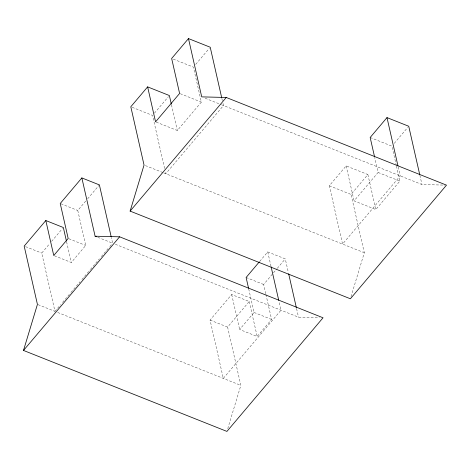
<?xml version="1.0" encoding="UTF-8"?>
<svg xmlns="http://www.w3.org/2000/svg" width="470" height="470" viewBox="0 0 470 470"><rect width="100%" height="100%" fill="white"/><g stroke="black" fill="none" stroke-linecap="round" stroke-linejoin="round"><path stroke-width="0.35" stroke-dasharray="2.35 1.76" d="M227.762 428.622L240.846 385.371L227.603 327.073L249.229 301.511L231.692 294.531L210.067 320.094L223.309 378.391L280.984 310.212L279.045 301.681M351.008 296.682L364.303 252.731L351.061 194.439L367.881 174.552L346.137 165.898L329.317 185.779L342.56 244.077L400.234 175.897L398.131 166.656M154.418 113.211L168.436 96.638M195.737 64.367L209.291 48.345M38.099 304.666L54.961 311.375L41.718 253.083L49.714 243.636M51.594 241.41L62.404 228.632M54.432 255.78L71.293 262.495L85.71 245.452L77.767 210.472L85.757 201.025M87.637 198.804L99.393 184.904M156.251 122.124L177.319 130.513L201.348 102.102L193.405 67.128L173.019 59.014M54.961 311.375L60.636 304.672M62.528 302.439L70.565 292.933M71.035 292.375L80.017 281.759M81.909 279.527L89.946 270.027M90.416 269.463L99.399 258.847M101.291 256.614L109.328 247.114M109.804 246.556L111.69 244.318M259.745 261.367L267.741 251.92L285.278 258.899L288.345 272.406M265.756 293.744L263.647 284.468L273.052 273.352M273.522 272.794L276.812 268.905M277.282 268.346L285.278 258.899M394.248 143.385L407.801 127.364M265.92 294.461L271.595 319.441L257.178 336.485L239.641 329.505L254.059 312.462L248.706 288.903M396.451 166.133L399.858 181.12L375.83 209.532L354.08 200.872L378.115 172.466L374.707 157.479M221.429 104.728L421.978 184.557L445.055 185.109M115.362 244.288L298.521 317.191L319.436 317.697M370.166 137.493L391.91 146.147L396.292 165.417M205.12 98.236L220.747 104.458M180.286 93.718L201.348 102.102M378.115 172.466L399.858 181.12M132.164 107.307L152.55 115.42L164.988 170.158M329.317 185.779L351.061 194.439M145.406 165.599L163.078 172.631M163.754 172.901L364.303 252.731M60.906 203.763L77.767 210.472M246.116 277.482L263.647 284.468M97.801 237.297L112.636 243.202L111.343 237.514M68.849 238.737L85.71 245.452M254.059 312.462L271.595 319.441M25.533 246.638L41.718 253.083M210.067 320.094L227.603 327.073M57.687 312.462L240.846 385.371M419.88 175.31L421.978 184.557M367.881 174.552L375.83 209.532M346.137 165.898L354.08 200.872M296.582 308.661L298.521 317.191M267.741 251.92L270.973 266.137M221.852 98.43L222.339 100.562M222.986 103.406L223.467 105.538L165.792 173.712L165.146 170.868M249.229 301.511L257.178 336.485M231.692 294.531L239.641 329.505M171.48 104.816L177.319 130.513M66.593 241.792L71.293 262.495"/><path stroke-width="0.7" d="M111.184 236.804L99.393 184.904L81.856 177.924L95.099 236.222L119.621 236.809L323.043 317.785L226.922 431.413L23.5 350.438L37.43 304.396L24.181 246.104L45.813 220.536L63.344 227.515L66.429 241.081M221.693 97.719L210.225 47.241L188.482 38.587L201.724 96.879L226.246 97.472L446.5 185.145L350.379 298.773L130.119 211.101L144.049 165.058L130.807 106.766L147.627 86.88L169.37 95.533L171.315 104.099M188.482 38.587L171.656 58.474L179.605 93.448L155.576 121.853L147.627 86.88M81.856 177.924L60.23 203.492L68.174 238.466L53.756 255.516L45.813 220.536M130.119 211.101L226.246 97.472M23.5 350.438L119.621 236.809M259.276 261.925L246.116 277.482L248.548 288.192M419.716 174.599L408.736 126.26L386.986 117.606L370.166 137.493L374.543 156.763M95.099 236.222L96.45 236.757M386.986 117.606L397.973 165.945M288.668 273.828L296.423 307.95M271.131 266.848L278.722 300.26"/></g></svg>
